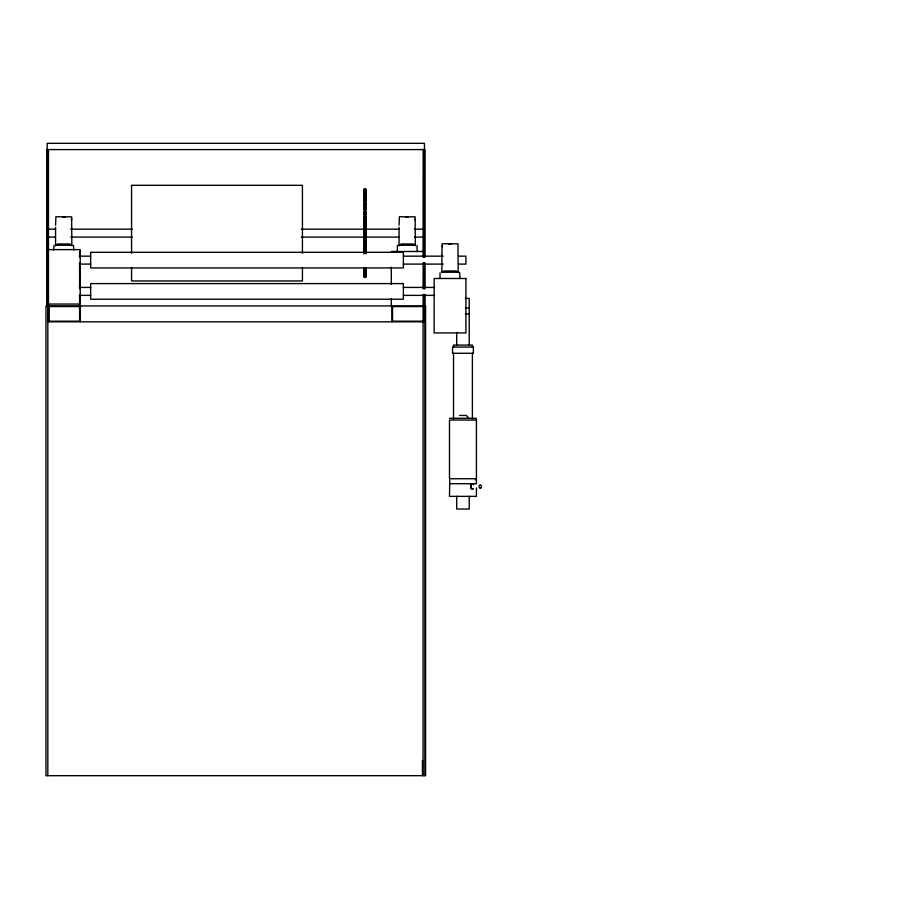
<?xml version="1.0" encoding="UTF-8"?>
<svg xmlns="http://www.w3.org/2000/svg" width="919" height="919" viewBox="0 0 919 919"><rect width="100%" height="100%" fill="white"/><g stroke="black" fill="none" stroke-linecap="round" stroke-linejoin="round"><path stroke-width="1.38" d="M469.23 307.222L469.23 298.411L465.359 298.411M71.843 219.147L71.222 219.779M415.319 219.147L414.86 219.756M366.003 206.798L366.003 208.785L365.716 208.188L363.97 208.751L363.97 206.798M366.003 202.812L366.003 204.581M366.003 211.244L366.003 213.403M366.003 199.354L366.003 201.353M366.003 216.045L366.003 219.813M363.97 250.209L363.97 246.453M366.003 196.459L366.003 198.447M366.003 221.157L366.003 223.57M363.97 245.109L363.97 242.696M366.003 194.196L366.003 196.126M363.97 272.058L363.97 270.14M366.003 226.465L366.003 228.934M363.97 239.802L363.97 237.32M366.003 192.599L366.003 194.437L365.59 193.105L366.003 193.737M363.97 273.655L363.97 271.817L364.406 273.115L363.97 272.518M363.97 234.379L363.97 231.887M366.003 231.887L366.003 234.379M364.257 272.713L364.383 275.355L363.97 274.149M363.97 228.934L363.97 226.465M366.003 237.32L366.003 239.802M363.97 267.82L364.383 270.266L363.97 268.957M366.003 191.508L366.003 193.082M363.97 274.758L363.97 273.184M363.97 193.082L363.97 191.508M366.003 273.184L365.59 275.355L366.003 274.149M363.97 192.599C364.108 195.85 364.625 188.211 363.97 192.105M366.003 274.758L366.003 272.84M363.97 223.57L363.97 221.157M366.003 242.696L366.003 245.109M364.257 193.541L363.97 194.437L364.406 193.151L363.97 193.737M366.003 273.655L366.003 271.817L365.59 273.15L366.003 272.518M363.97 196.126L363.97 194.196M366.003 272.058L366.003 270.14M366.003 192.025L366.003 193.415M363.97 198.447L363.97 196.459M366.003 268.957L365.578 270.209L366.003 267.82M363.97 197.309L364.406 196.057L363.97 196.505M363.97 201.353L363.97 199.354M363.97 190.543L364.406 189.44L363.97 190.267M366.003 275.723L365.578 276.826L366.003 275.999M363.97 204.948L363.97 203.869M363.97 189.705L364.406 188.671L363.97 253.828M366.003 276.55L365.59 277.572L366.003 267.463M363.97 213.403L363.97 211.244M363.97 209.521L363.97 208.326M363.97 204.811L363.97 202.812M363.97 214.506L363.97 213.219M366.003 251.749L366.003 253.047M364.257 200.618L363.97 199.905M365.716 192.496L365.59 190.899L366.003 192.105M363.97 219.813L363.97 216.045M366.003 246.453L366.003 250.209M363.97 225.339L363.97 223.926M366.003 240.927L366.003 242.34M363.97 213.105L366.003 213.105M363.97 231.002L363.97 229.566M366.003 235.264L366.003 236.7M363.97 217.803L366.003 217.803M366.003 248.463L363.97 248.463M366.003 229.566L366.003 231.002M363.97 236.7L363.97 235.264M448.817 243.994L451.229 243.994M363.97 222.766L366.003 222.766M366.003 243.501L363.97 243.501M473.101 488.736L473.365 488.529A2.424 1.62 -90 0 1 473.101 488.736L471.47 488.517A2.435 1.953 -90 0 1 470.746 487.426L470.597 483.704M366.003 223.926L366.003 225.339M363.97 242.34L363.97 240.927M54.014 245.316L53.704 250.083M397.49 245.316L397.18 251.484M449.115 243.926L450.356 243.696M363.97 204.581L365.716 204.156L366.003 204.811M363.97 227.901L366.003 227.901M366.003 238.354L363.97 238.354M366.003 213.219L366.003 214.506M363.97 252.863L363.97 251.749M47.822 229.164L54.991 229.164M70.74 229.164L132.325 229.164M301.329 229.164L398.731 229.164M414.48 229.164L423.073 229.164M363.97 233.127L366.003 233.127M47.822 237.102L54.991 237.102M70.74 237.102L132.325 237.102M301.329 237.102L398.731 237.102M414.48 237.102L423.073 237.102M55.599 245.235L71.82 245.235M399.076 245.235L415.296 245.235M48.454 249.612L80.217 249.612L80.217 304.051L48.454 304.051M391.299 251.484L423.073 251.484M79.402 256.16L90.659 256.16M403.372 256.16L443.165 256.16M458.799 256.16L465.91 256.16L465.91 264.098L458.799 264.098M79.402 264.098L90.659 264.098M403.372 264.098L443.165 264.098M441.913 272.231L458.133 272.231M79.402 287.429L90.659 287.429M403.372 287.429L434.641 287.429M79.402 295.378L90.659 295.378M403.372 295.378L434.641 295.378M47.822 306.555L80.769 306.555M391.563 306.555L423.073 306.555L423.073 775.682M465.359 307.98L469.23 307.98L469.23 345.165M465.359 313.93L469.23 313.93M423.073 321.19L392.551 321.19L392.551 306.555M459.5 415.445L466.415 415.445L468.667 418.306M449.494 418.306L476.421 418.306M449.747 479.982L449.494 496.363L476.421 496.363L476.421 487.932M475.399 479.982L476.421 479.982L476.421 483.704L449.494 483.704M442.521 246.774L441.901 246.154M366.003 208.326L366.003 209.521M459.569 272.254L460.028 278.491M366.003 203.869L366.003 204.948M366.003 199.905L365.716 200.618M366.003 196.505L365.59 196L366.003 197.309M417.008 245.419L417.192 251.484M73.531 245.419L73.715 250.083M366.003 190.267L365.59 189.417L366.003 190.543M363.97 275.999L364.383 276.837L363.97 275.723M366.003 189.705L365.59 188.694L366.003 253.828M363.97 276.55L364.406 277.595L363.97 267.463M472.389 347.072L472.389 345.084L453.526 345.084L453.526 347.072M472.389 353.275L472.389 419.225M469.23 496.363L469.23 509.023L456.686 509.023L456.686 496.363M458.156 272.541L457.972 243.834L442.211 243.73L441.901 253.678M456.904 272.231L456.283 270.979L443.774 270.979L443.142 272.231M456.686 332.391L456.686 345.165M453.526 353.275L453.526 419.225M441.901 254.287L441.901 272.541M440.017 272.863L440.017 278.491M424.957 257.159L424.957 149.579L46.697 149.579L46.697 305.935M424.957 262.891L424.957 288.715M424.957 294.459L424.957 775.682M424.452 257.159L424.452 143.318L47.202 143.318L47.202 305.935M424.452 262.891L424.452 288.715M424.452 294.459L424.452 305.935M423.705 149.579L423.705 257.159M423.705 262.891L423.705 288.715M423.705 294.459L423.705 321.811L48.454 321.811L48.454 149.579M423.199 149.579L423.073 257.217M423.199 262.891L423.073 288.738M423.199 294.459L423.073 305.935M422.453 760.415L422.453 775.05M415.319 245.855L415.135 216.838L399.374 216.735L399.064 225.201M414.067 245.235L413.447 243.983L400.937 243.983L400.305 245.235M399.064 227.28L399.064 245.855M391.931 305.935L391.931 321.811M391.299 267.245L391.299 284.442M391.299 298.767L391.299 305.935M302.431 253.345L302.431 185.305L131.566 185.305L131.566 253.345M302.431 267.44L302.431 280.95L131.566 280.95L131.566 267.44M80.217 305.935L80.217 321.811M79.597 251.484L79.597 257.217M79.597 262.949L79.597 288.738M79.597 294.471L79.597 305.935M79.597 306.555L79.597 321.19L49.075 321.19L49.075 306.555M71.843 245.855L71.659 216.838L55.898 216.735L55.577 225.201M70.591 245.235L69.97 243.983L57.46 243.983L56.829 245.235M55.577 227.28L55.577 245.855M47.822 305.935L47.822 775.682M472.481 488.919A2.424 1.62 -90 0 1 470.976 485.577A2.424 1.62 -90 0 1 473.63 484.784M473.124 488.517A2.424 1.62 -90 0 1 470.631 486.978M408.335 217.355A1.62 1.126 0 0 0 406.037 217.355A1.493 1.034 0 0 1 408.243 217.412M64.858 217.355A1.62 1.126 0 0 0 62.561 217.355A1.493 1.034 0 0 1 64.767 217.412M403.372 252.311L90.659 252.311L90.659 267.946L403.372 267.946L403.372 252.311M465.91 278.491L434.136 278.491L434.136 332.931L465.91 332.931L465.91 278.491M403.372 283.592L90.659 283.592L90.659 299.215L403.372 299.215L403.372 283.592M425.577 305.935L45.95 305.935L45.95 775.682L425.577 775.682L425.577 305.935M473.377 347.072L452.527 347.072L452.527 353.275L473.377 353.275L473.377 347.072M476.421 420.04L449.494 420.04L449.494 478.742L476.421 478.742L476.421 420.04M481.108 487.713A1.746 1.172 -90 0 0 480.453 484.841A1.746 1.172 -90 0 0 479.109 487.116A1.746 1.172 -90 0 0 481.108 487.713"/></g></svg>
